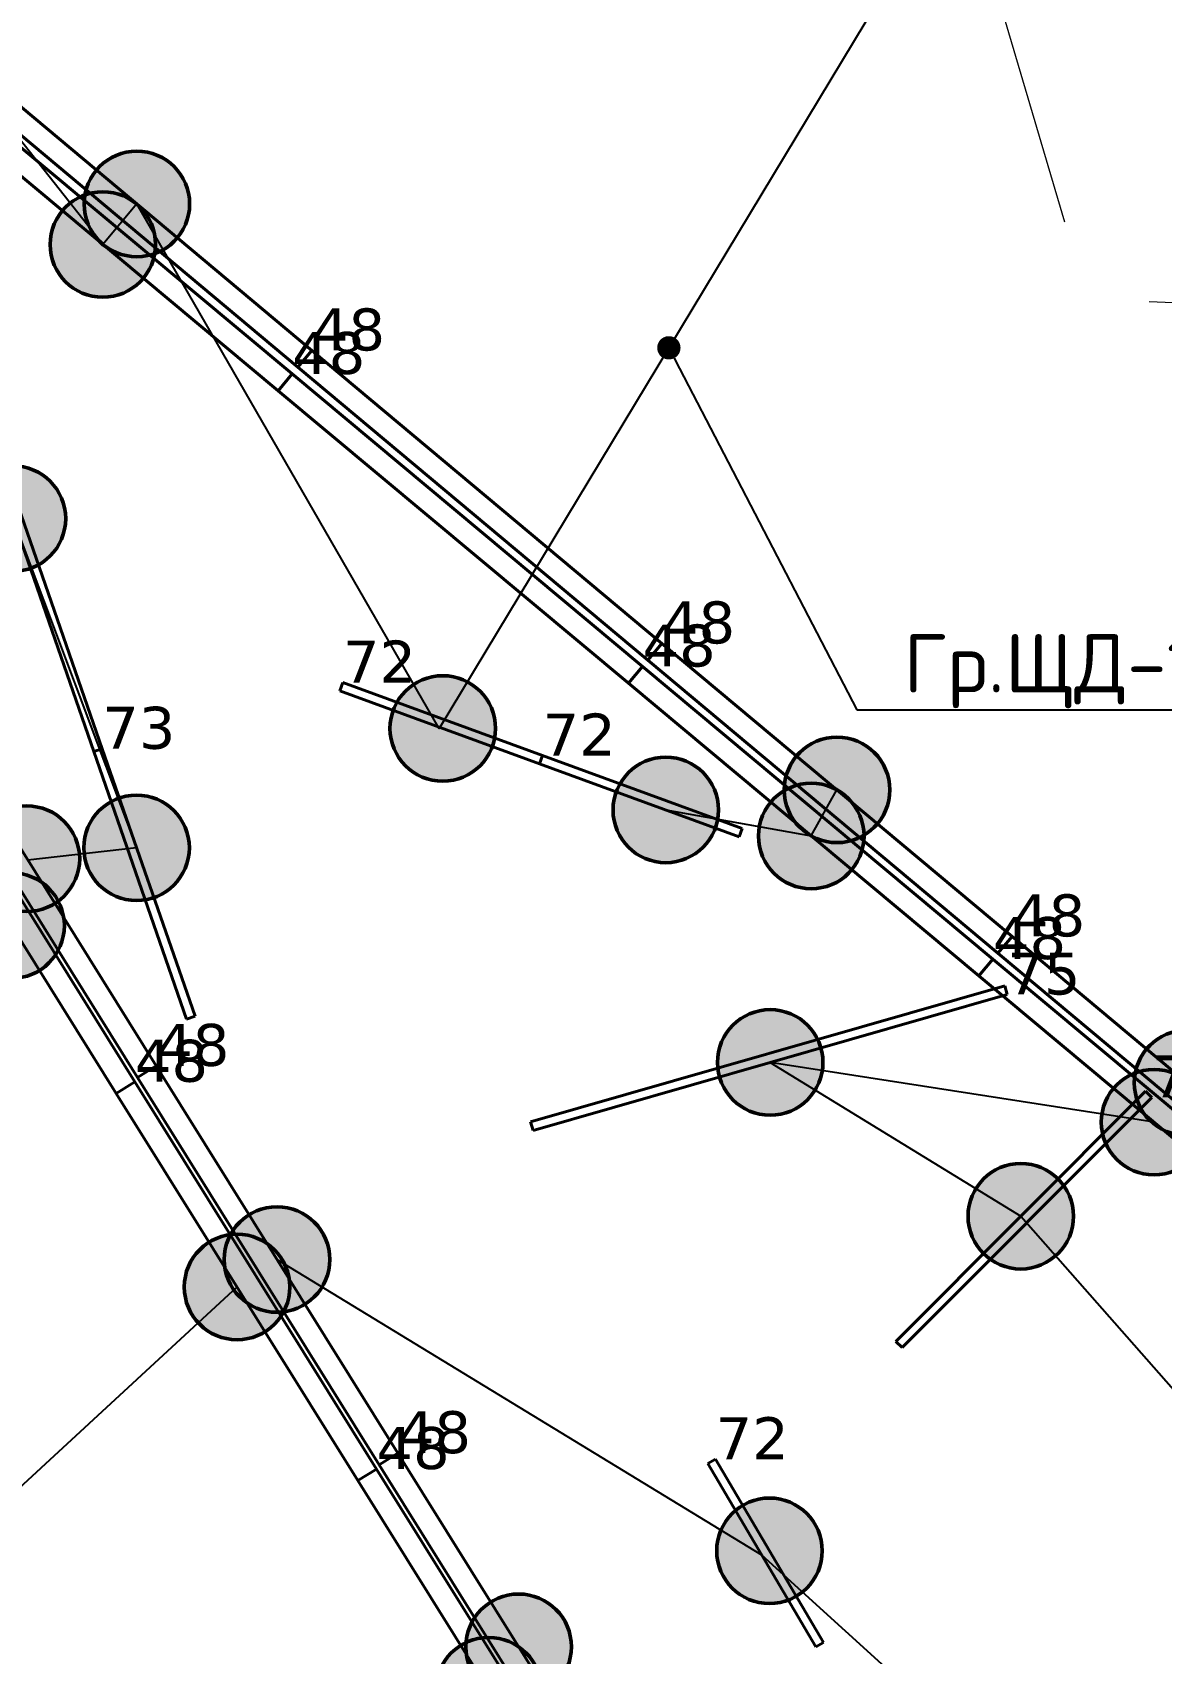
# Model space of a CAD drawing. Header units: millimetres. Extents: x -243740 to 150609, y -473655 to -165121.
# Drawn here: x 29057 to 33900, y -329837 to -322884 of the extents above; entities that cross this region are included whole.
import ezdxf
from ezdxf import colors
from ezdxf.entities.mleader import LeaderData, LeaderLine
from ezdxf.math import Vec2, Vec3

# ---------------------------------------------------------------- set-up
doc = ezdxf.new("R2010")
doc.units = ezdxf.units.MM
doc.layers.add('_Гр.ЩД-1C.10.4.I9.1', color=6, linetype='Continuous')
doc.layers.add('_Гр.ЩД-1C.10.4.I9.4', color=6, linetype='Continuous')
for name, color, linetype, lineweight in [('_освещение_dali', 3, 'Continuous', 50), ('DLX_FL1_LUM 122', 1, 'Continuous', 40), ('DLX_FL1_LUM 222', 5, 'Continuous', 40), ('DLX_LUM 12', 5, 'Continuous', 40), ('DLX_LUM 17', 5, 'Continuous', 40), ('DLX_LUM 6', 5, 'Continuous', 40), ('DLX_LUM 9', 5, 'Continuous', 40)]:
    doc.layers.add(name, color=color, linetype=linetype, lineweight=lineweight)
doc.styles.add('ISOCPEUR', font='isocpeur.ttf')
doc.styles.add('TableTextStyle', font='')
doc.styles.get('TableTextStyle').set_extended_font_data('VERDANA.TTF')
doc.linetypes.add('Truba', pattern='A,3e-05,[4,MSH_7,S=1,R=0,X=0,Y=0],-3.022072', length=3.022102)

# ---------------------------------------------------------------- blocks, each defined once
blk = doc.blocks.new('A$Caabd1818')
at = {"layer": 'DLX_FL1_LUM 122'}
for points in [[(24581.9, 71866.5, 0), (25618.3, 70205.4, 0)], [(25618.3, 70205.4, 0), (24581.9, 71866.5, 0)], [(25618.3, 70205.4, 0), (24581.9, 71866.5, 0)], [(24581.9, 71866.5, 0), (25618.3, 70205.4, 0)], [(24490.2, 71798.5, 0), (25526.7, 70137.3, 0)], [(25526.7, 70137.3, 0), (24490.2, 71798.5, 0)], [(25526.7, 70137.3, 0), (24490.2, 71798.5, 0)], [(24490.2, 71798.5, 0), (25526.7, 70137.3, 0)], [(25538.6, 70155.6, 0), (24502.1, 71816.8, 0)], [(24502.1, 71816.8, 0), (25538.6, 70155.6, 0)], [(24502.1, 71816.8, 0), (25538.6, 70155.6, 0)], [(25538.6, 70155.6, 0), (24502.1, 71816.8, 0)], [(25446.9, 70087.6, 0), (24410.5, 71748.8, 0)], [(24410.5, 71748.8, 0), (25446.9, 70087.6, 0)], [(24410.5, 71748.8, 0), (25446.9, 70087.6, 0)], [(25446.9, 70087.6, 0), (24410.5, 71748.8, 0)], [(25618.3, 70205.4, 0), (25538.6, 70155.6, 0)], [(25538.6, 70155.6, 0), (25618.3, 70205.4, 0)], [(25538.6, 70155.6, 0), (25618.3, 70205.4, 0)], [(25618.3, 70205.4, 0), (25538.6, 70155.6, 0)], [(25618.3, 70205.4, 0), (25618.3, 70205.4, 0)], [(25618.3, 70205.4, 0), (25618.3, 70205.4, 0)], [(25526.7, 70137.3, 0), (25446.9, 70087.6, 0)], [(25446.9, 70087.6, 0), (25526.7, 70137.3, 0)], [(25446.9, 70087.6, 0), (25526.7, 70137.3, 0)], [(25526.7, 70137.3, 0), (25446.9, 70087.6, 0)], [(25526.7, 70137.3, 0), (25526.7, 70137.3, 0)], [(25526.7, 70137.3, 0), (25526.7, 70137.3, 0)], [(25538.6, 70155.6, 0), (25538.6, 70155.6, 0)], [(25538.6, 70155.6, 0), (25538.6, 70155.6, 0)], [(25446.9, 70087.6, 0), (25446.9, 70087.6, 0)], [(25446.9, 70087.6, 0), (25446.9, 70087.6, 0)]]:
    blk.add_polyline3d(points, dxfattribs=at)
at = {"layer": 'DLX_FL1_LUM 222'}
for points in [[(24784.7, 74530.8, 0), (26286.2, 73274.2, 0)], [(26286.2, 73274.2, 0), (24784.7, 74530.8, 0)], [(26286.2, 73274.2, 0), (24784.7, 74530.8, 0)], [(24784.7, 74530.8, 0), (26286.2, 73274.2, 0)], [(24698.2, 74428.2, 0), (26201.2, 73173.3, 0)], [(26201.2, 73173.3, 0), (24698.2, 74428.2, 0)], [(26201.2, 73173.3, 0), (24698.2, 74428.2, 0)], [(24698.2, 74428.2, 0), (26201.2, 73173.3, 0)], [(26225.9, 73202.1, 0), (24724.4, 74458.7, 0)], [(24724.4, 74458.7, 0), (26225.9, 73202.1, 0)], [(24724.4, 74458.7, 0), (26225.9, 73202.1, 0)], [(26225.9, 73202.1, 0), (24724.4, 74458.7, 0)], [(26140.9, 73101.2, 0), (24637.9, 74356.1, 0)], [(24637.9, 74356.1, 0), (26140.9, 73101.2, 0)], [(24637.9, 74356.1, 0), (26140.9, 73101.2, 0)], [(26140.9, 73101.2, 0), (24637.9, 74356.1, 0)], [(26286.2, 73274.2, 0), (26225.9, 73202.1, 0)], [(26225.9, 73202.1, 0), (26286.2, 73274.2, 0)], [(26225.9, 73202.1, 0), (26286.2, 73274.2, 0)], [(26286.2, 73274.2, 0), (26225.9, 73202.1, 0)], [(26225.9, 73202.1, 0), (26286.2, 73274.1, 0)], [(26286.2, 73274.1, 0), (26225.9, 73202.1, 0)], [(26286.2, 73274.1, 0), (26225.9, 73202.1, 0)], [(26225.9, 73202.1, 0), (26286.2, 73274.1, 0)], [(26286.2, 73274.2, 0), (26286.2, 73274.2, 0)], [(26286.2, 73274.2, 0), (26286.2, 73274.2, 0)], [(26286.2, 73274.1, 0), (26286.2, 73274.1, 0)], [(26286.2, 73274.1, 0), (27787.7, 72017.5, 0)], [(27787.7, 72017.5, 0), (26286.2, 73274.1, 0)], [(26286.2, 73274.1, 0), (26286.2, 73274.1, 0)], [(27787.7, 72017.5, 0), (26286.2, 73274.1, 0)], [(26286.2, 73274.1, 0), (27787.7, 72017.5, 0)], [(26201.2, 73173.3, 0), (26140.9, 73101.2, 0)], [(26140.9, 73101.2, 0), (26201.2, 73173.3, 0)], [(26140.9, 73101.2, 0), (26201.2, 73173.3, 0)], [(26201.2, 73173.3, 0), (26140.9, 73101.2, 0)], [(26141, 73101.2, 0), (26201.2, 73173.3, 0)], [(26201.2, 73173.3, 0), (26141, 73101.2, 0)], [(26201.2, 73173.3, 0), (26141, 73101.2, 0)], [(26141, 73101.2, 0), (26201.2, 73173.3, 0)], [(26201.2, 73173.3, 0), (26201.2, 73173.3, 0)], [(26201.2, 73173.3, 0), (26201.2, 73173.3, 0)], [(26201.2, 73173.3, 0), (26201.2, 73173.3, 0)], [(26201.2, 73173.3, 0), (27704.2, 71918.5, 0)], [(27704.2, 71918.5, 0), (26201.2, 73173.3, 0)], [(26201.2, 73173.3, 0), (26201.2, 73173.3, 0)], [(27704.2, 71918.5, 0), (26201.2, 73173.3, 0)], [(26201.2, 73173.3, 0), (27704.2, 71918.5, 0)], [(26225.9, 73202.1, 0), (26225.9, 73202.1, 0)], [(26225.9, 73202.1, 0), (26225.9, 73202.1, 0)], [(27727.4, 71945.4, 0), (26225.9, 73202.1, 0)], [(26225.9, 73202.1, 0), (26225.9, 73202.1, 0)], [(26225.9, 73202.1, 0), (27727.4, 71945.4, 0)], [(26225.9, 73202.1, 0), (26225.9, 73202.1, 0)], [(26225.9, 73202.1, 0), (27727.4, 71945.4, 0)], [(27727.4, 71945.4, 0), (26225.9, 73202.1, 0)], [(26140.9, 73101.2, 0), (26140.9, 73101.2, 0)], [(26140.9, 73101.2, 0), (26140.9, 73101.2, 0)], [(27644, 71846.3, 0), (26141, 73101.2, 0)], [(26141, 73101.2, 0), (26141, 73101.2, 0)], [(26141, 73101.2, 0), (27644, 71846.3, 0)], [(26141, 73101.2, 0), (26141, 73101.2, 0)], [(26141, 73101.2, 0), (27644, 71846.3, 0)], [(27644, 71846.3, 0), (26141, 73101.2, 0)], [(27787.7, 72017.5, 0), (27727.4, 71945.4, 0)], [(27727.4, 71945.4, 0), (27787.7, 72017.5, 0)], [(27727.4, 71945.4, 0), (27787.7, 72017.5, 0)], [(27787.7, 72017.5, 0), (27727.4, 71945.4, 0)], [(27727.4, 71945.4, 0), (27787.7, 72017.5, 0)], [(27787.7, 72017.5, 0), (27727.4, 71945.4, 0)], [(27787.7, 72017.5, 0), (27727.4, 71945.4, 0)], [(27727.4, 71945.4, 0), (27787.7, 72017.5, 0)], [(27787.7, 72017.5, 0), (27787.7, 72017.5, 0)], [(27787.7, 72017.5, 0), (27787.7, 72017.5, 0)], [(27787.7, 72017.5, 0), (27787.7, 72017.5, 0)], [(27787.7, 72017.5, 0), (29289.3, 70760.8, 0)], [(29289.3, 70760.8, 0), (27787.7, 72017.5, 0)], [(27787.7, 72017.5, 0), (27787.7, 72017.5, 0)], [(29289.3, 70760.8, 0), (27787.7, 72017.5, 0)], [(27787.7, 72017.5, 0), (29289.3, 70760.8, 0)], [(27643.9, 71846.3, 0), (27704.2, 71918.5, 0)], [(27704.2, 71918.5, 0), (27643.9, 71846.3, 0)], [(27704.2, 71918.5, 0), (27643.9, 71846.3, 0)], [(27643.9, 71846.3, 0), (27704.2, 71918.5, 0)], [(27704.2, 71918.5, 0), (27644, 71846.3, 0)], [(27644, 71846.3, 0), (27704.2, 71918.5, 0)], [(27644, 71846.3, 0), (27704.2, 71918.5, 0)], [(27704.2, 71918.5, 0), (27644, 71846.3, 0)], [(27704.2, 71918.5, 0), (27704.2, 71918.5, 0)], [(27704.2, 71918.5, 0), (27704.2, 71918.5, 0)], [(27704.2, 71918.5, 0), (27704.2, 71918.5, 0)], [(27704.2, 71918.5, 0), (29207.2, 70663.6, 0)], [(29207.2, 70663.6, 0), (27704.2, 71918.5, 0)], [(27704.2, 71918.5, 0), (27704.2, 71918.5, 0)], [(29207.2, 70663.6, 0), (27704.2, 71918.5, 0)], [(27704.2, 71918.5, 0), (29207.2, 70663.6, 0)], [(27727.4, 71945.4, 0), (27727.4, 71945.4, 0)], [(27727.4, 71945.4, 0), (27727.4, 71945.4, 0)], [(29228.9, 70688.8, 0), (27727.4, 71945.4, 0)], [(27727.4, 71945.4, 0), (27727.4, 71945.4, 0)], [(27727.4, 71945.4, 0), (29228.9, 70688.8, 0)], [(27727.4, 71945.4, 0), (27727.4, 71945.4, 0)], [(27727.4, 71945.4, 0), (29228.9, 70688.8, 0)], [(29228.9, 70688.8, 0), (27727.4, 71945.4, 0)], [(29146.9, 70591.4, 0), (27643.9, 71846.3, 0)], [(27643.9, 71846.3, 0), (27643.9, 71846.3, 0)], [(27643.9, 71846.3, 0), (29146.9, 70591.4, 0)], [(27643.9, 71846.3, 0), (27643.9, 71846.3, 0)], [(27643.9, 71846.3, 0), (29146.9, 70591.4, 0)], [(29146.9, 70591.4, 0), (27643.9, 71846.3, 0)], [(27644, 71846.3, 0), (27644, 71846.3, 0)], [(27644, 71846.3, 0), (27644, 71846.3, 0)], [(29289.3, 70760.8, 0), (29228.9, 70688.8, 0)], [(29228.9, 70688.8, 0), (29289.3, 70760.8, 0)], [(29228.9, 70688.8, 0), (29289.3, 70760.8, 0)], [(29289.3, 70760.8, 0), (29228.9, 70688.8, 0)], [(29228.9, 70688.8, 0), (29289.3, 70760.8, 0)], [(29289.3, 70760.8, 0), (29228.9, 70688.8, 0)], [(29289.3, 70760.8, 0), (29228.9, 70688.8, 0)], [(29228.9, 70688.8, 0), (29289.3, 70760.8, 0)], [(29289.3, 70760.8, 0), (29289.3, 70760.8, 0)], [(29289.3, 70760.8, 0), (29289.3, 70760.8, 0)], [(29289.3, 70760.8, 0), (29289.3, 70760.8, 0)], [(29289.3, 70760.8, 0), (30790.8, 69504.2, 0)], [(30790.8, 69504.2, 0), (29289.3, 70760.8, 0)], [(29289.3, 70760.8, 0), (29289.3, 70760.8, 0)], [(30790.8, 69504.2, 0), (29289.3, 70760.8, 0)], [(29289.3, 70760.8, 0), (30790.8, 69504.2, 0)], [(29207.2, 70663.6, 0), (29146.9, 70591.4, 0)], [(29146.9, 70591.4, 0), (29207.2, 70663.6, 0)], [(29146.9, 70591.4, 0), (29207.2, 70663.6, 0)], [(29207.2, 70663.6, 0), (29146.9, 70591.4, 0)], [(29147, 70591.4, 0), (29207.2, 70663.6, 0)], [(29207.2, 70663.6, 0), (29147, 70591.4, 0)], [(29207.2, 70663.6, 0), (29147, 70591.4, 0)], [(29147, 70591.4, 0), (29207.2, 70663.6, 0)], [(29207.2, 70663.6, 0), (29207.2, 70663.6, 0)], [(29207.2, 70663.6, 0), (29207.2, 70663.6, 0)], [(29207.2, 70663.6, 0), (29207.2, 70663.6, 0)], [(29207.2, 70663.6, 0), (30710.2, 69408.7, 0)], [(30710.2, 69408.7, 0), (29207.2, 70663.6, 0)], [(29207.2, 70663.6, 0), (29207.2, 70663.6, 0)], [(30710.2, 69408.7, 0), (29207.2, 70663.6, 0)], [(29207.2, 70663.6, 0), (30710.2, 69408.7, 0)], [(29228.9, 70688.8, 0), (29228.9, 70688.8, 0)], [(29228.9, 70688.8, 0), (29228.9, 70688.8, 0)], [(30730.5, 69432.1, 0), (29228.9, 70688.8, 0)], [(29228.9, 70688.8, 0), (29228.9, 70688.8, 0)], [(29228.9, 70688.8, 0), (30730.5, 69432.1, 0)], [(29228.9, 70688.8, 0), (29228.9, 70688.8, 0)], [(29228.9, 70688.8, 0), (30730.5, 69432.1, 0)], [(30730.5, 69432.1, 0), (29228.9, 70688.8, 0)], [(29146.9, 70591.4, 0), (29146.9, 70591.4, 0)], [(29146.9, 70591.4, 0), (29146.9, 70591.4, 0)], [(30650, 69336.5, 0), (29147, 70591.4, 0)], [(29147, 70591.4, 0), (29147, 70591.4, 0)], [(29147, 70591.4, 0), (30650, 69336.5, 0)], [(29147, 70591.4, 0), (29147, 70591.4, 0)], [(29147, 70591.4, 0), (30650, 69336.5, 0)], [(30650, 69336.5, 0), (29147, 70591.4, 0)], [(25538.6, 70155.6, 0), (25618.3, 70205.4, 0)], [(25618.3, 70205.4, 0), (25538.6, 70155.6, 0)], [(25618.3, 70205.4, 0), (25538.6, 70155.6, 0)], [(25538.6, 70155.6, 0), (25618.3, 70205.4, 0)], [(25618.3, 70205.4, 0), (25618.3, 70205.4, 0)], [(25618.3, 70205.4, 0), (26654.8, 68544.2, 0)], [(26654.8, 68544.2, 0), (25618.3, 70205.4, 0)], [(25618.3, 70205.4, 0), (25618.3, 70205.4, 0)], [(26654.8, 68544.2, 0), (25618.3, 70205.4, 0)], [(25618.3, 70205.4, 0), (26654.8, 68544.2, 0)], [(25447, 70087.6, 0), (25526.7, 70137.3, 0)], [(25526.7, 70137.3, 0), (25447, 70087.6, 0)], [(25526.7, 70137.3, 0), (25447, 70087.6, 0)], [(25447, 70087.6, 0), (25526.7, 70137.3, 0)], [(25526.7, 70137.3, 0), (25526.7, 70137.3, 0)], [(25526.7, 70137.3, 0), (26563.2, 68476.2, 0)], [(26563.2, 68476.2, 0), (25526.7, 70137.3, 0)], [(25526.7, 70137.3, 0), (25526.7, 70137.3, 0)], [(26563.2, 68476.2, 0), (25526.7, 70137.3, 0)], [(25526.7, 70137.3, 0), (26563.2, 68476.2, 0)], [(26575, 68494.4, 0), (25538.6, 70155.6, 0)], [(25538.6, 70155.6, 0), (25538.6, 70155.6, 0)], [(25538.6, 70155.6, 0), (26575, 68494.4, 0)], [(25538.6, 70155.6, 0), (25538.6, 70155.6, 0)], [(25538.6, 70155.6, 0), (26575, 68494.4, 0)], [(26575, 68494.4, 0), (25538.6, 70155.6, 0)], [(26483.4, 68426.4, 0), (25447, 70087.6, 0)], [(25447, 70087.6, 0), (25447, 70087.6, 0)], [(25447, 70087.6, 0), (26483.4, 68426.4, 0)], [(25447, 70087.6, 0), (25447, 70087.6, 0)], [(25447, 70087.6, 0), (26483.4, 68426.4, 0)], [(26483.4, 68426.4, 0), (25447, 70087.6, 0)], [(26654.8, 68544.2, 0), (26575, 68494.4, 0)], [(26575, 68494.4, 0), (26654.8, 68544.2, 0)], [(26575, 68494.4, 0), (26654.8, 68544.2, 0)], [(26654.8, 68544.2, 0), (26575, 68494.4, 0)], [(26575, 68494.4, 0), (26654.8, 68544.2, 0)], [(26654.8, 68544.2, 0), (26575, 68494.4, 0)], [(26654.8, 68544.2, 0), (26575, 68494.4, 0)], [(26575, 68494.4, 0), (26654.8, 68544.2, 0)], [(26654.8, 68544.2, 0), (26654.8, 68544.2, 0)], [(26654.8, 68544.2, 0), (26654.8, 68544.2, 0)], [(26654.8, 68544.2, 0), (26654.8, 68544.2, 0)], [(26654.8, 68544.2, 0), (27691.2, 66883, 0)], [(27691.2, 66883, 0), (26654.8, 68544.2, 0)], [(26654.8, 68544.2, 0), (26654.8, 68544.2, 0)], [(27691.2, 66883, 0), (26654.8, 68544.2, 0)], [(26654.8, 68544.2, 0), (27691.2, 66883, 0)], [(26563.2, 68476.2, 0), (26483.4, 68426.4, 0)], [(26483.4, 68426.4, 0), (26563.2, 68476.2, 0)], [(26483.4, 68426.4, 0), (26563.2, 68476.2, 0)], [(26563.2, 68476.2, 0), (26483.4, 68426.4, 0)], [(26483.4, 68426.4, 0), (26563.2, 68476.2, 0)], [(26563.2, 68476.2, 0), (26483.4, 68426.4, 0)], [(26563.2, 68476.2, 0), (26483.4, 68426.4, 0)], [(26483.4, 68426.4, 0), (26563.2, 68476.2, 0)], [(26483.4, 68426.4, 0), (26483.4, 68426.4, 0)], [(26483.4, 68426.4, 0), (26483.4, 68426.4, 0)], [(27519.9, 66765.2, 0), (26483.4, 68426.4, 0)], [(26483.4, 68426.4, 0), (26483.4, 68426.4, 0)], [(26483.4, 68426.4, 0), (27519.9, 66765.2, 0)], [(26483.4, 68426.4, 0), (26483.4, 68426.4, 0)], [(26483.4, 68426.4, 0), (27519.9, 66765.2, 0)], [(27519.9, 66765.2, 0), (26483.4, 68426.4, 0)], [(26563.2, 68476.2, 0), (26563.2, 68476.2, 0)], [(26563.2, 68476.2, 0), (26563.2, 68476.2, 0)], [(26563.2, 68476.2, 0), (26563.2, 68476.2, 0)], [(26563.2, 68476.2, 0), (27599.6, 66815, 0)], [(27599.6, 66815, 0), (26563.2, 68476.2, 0)], [(26563.2, 68476.2, 0), (26563.2, 68476.2, 0)], [(27599.6, 66815, 0), (26563.2, 68476.2, 0)], [(26563.2, 68476.2, 0), (27599.6, 66815, 0)], [(26575, 68494.4, 0), (26575, 68494.4, 0)], [(26575, 68494.4, 0), (26575, 68494.4, 0)], [(27611.5, 66833.2, 0), (26575, 68494.4, 0)], [(26575, 68494.4, 0), (26575, 68494.4, 0)], [(26575, 68494.4, 0), (27611.5, 66833.2, 0)], [(26575, 68494.4, 0), (26575, 68494.4, 0)], [(26575, 68494.4, 0), (27611.5, 66833.2, 0)], [(27611.5, 66833.2, 0), (26575, 68494.4, 0)]]:
    blk.add_polyline3d(points, dxfattribs=at)
at = {"layer": 'DLX_LUM 12'}
for points in [[(28791.5, 69023.7, 0), (29862, 70097.1, 0)], [(29862, 70097.1, 0), (28791.5, 69023.7, 0)], [(29862, 70097.1, 0), (28791.5, 69023.7, 0)], [(28791.5, 69023.7, 0), (29862, 70097.1, 0)], [(29862, 70097.1, 0), (29862, 70097.1, 0)], [(29862, 70097.1, 0), (29888.9, 70070.2, 0)], [(29888.9, 70070.2, 0), (29862, 70097.1, 0)], [(29862, 70097.1, 0), (29862, 70097.1, 0)], [(29888.9, 70070.2, 0), (29862, 70097.1, 0)], [(29862, 70097.1, 0), (29888.9, 70070.2, 0)], [(29888.9, 70070.2, 0), (28818.4, 68996.8, 0)], [(28818.4, 68996.8, 0), (29888.9, 70070.2, 0)], [(28818.4, 68996.8, 0), (29888.9, 70070.2, 0)], [(29888.9, 70070.2, 0), (28818.4, 68996.8, 0)], [(29888.9, 70070.2, 0), (29888.9, 70070.2, 0)], [(29888.9, 70070.2, 0), (29888.9, 70070.2, 0)], [(28818.4, 68996.8, 0), (28791.5, 69023.7, 0)], [(28791.5, 69023.7, 0), (28791.5, 69023.7, 0)], [(28791.5, 69023.7, 0), (28818.4, 68996.8, 0)], [(28791.5, 69023.7, 0), (28791.5, 69023.7, 0)], [(28791.5, 69023.7, 0), (28818.4, 68996.8, 0)], [(28818.4, 68996.8, 0), (28791.5, 69023.7, 0)], [(28818.4, 68996.8, 0), (28818.4, 68996.8, 0)], [(28818.4, 68996.8, 0), (28818.4, 68996.8, 0)]]:
    blk.add_polyline3d(points, dxfattribs=at)
at = {"layer": 'DLX_LUM 17'}
for points in [[(25350.8, 71553.3, 0), (24656.9, 73552.2, 0)], [(24656.9, 73552.2, 0), (25350.8, 71553.3, 0)], [(24656.9, 73552.2, 0), (25350.8, 71553.3, 0)], [(25350.8, 71553.3, 0), (24656.9, 73552.2, 0)], [(24692.8, 73564.7, 0), (25386.7, 71565.7, 0)], [(25386.7, 71565.7, 0), (24692.8, 73564.7, 0)], [(25386.7, 71565.7, 0), (24692.8, 73564.7, 0)], [(24692.8, 73564.7, 0), (25386.7, 71565.7, 0)], [(25386.7, 71565.7, 0), (25350.8, 71553.3, 0)], [(25350.8, 71553.3, 0), (25386.7, 71565.7, 0)], [(25350.8, 71553.3, 0), (25386.7, 71565.7, 0)], [(25386.7, 71565.7, 0), (25350.8, 71553.3, 0)], [(25386.7, 71565.7, 0), (25386.7, 71565.7, 0)], [(25386.7, 71565.7, 0), (25386.7, 71565.7, 0)], [(25350.8, 71553.3, 0), (25350.8, 71553.3, 0)], [(25350.8, 71553.3, 0), (25350.8, 71553.3, 0)], [(27224.4, 69965.4, 0), (29258.6, 70548.2, 0)], [(29258.6, 70548.2, 0), (27224.4, 69965.4, 0)], [(29258.6, 70548.2, 0), (27224.4, 69965.4, 0)], [(27224.4, 69965.4, 0), (29258.6, 70548.2, 0)], [(29269.1, 70511.7, 0), (27234.9, 69928.9, 0)], [(27234.9, 69928.9, 0), (29269.1, 70511.7, 0)], [(27234.9, 69928.9, 0), (29269.1, 70511.7, 0)], [(29269.1, 70511.7, 0), (27234.9, 69928.9, 0)], [(29258.6, 70548.2, 0), (29258.6, 70548.2, 0)], [(29258.6, 70548.2, 0), (29269.1, 70511.7, 0)], [(29269.1, 70511.7, 0), (29258.6, 70548.2, 0)], [(29258.6, 70548.2, 0), (29258.6, 70548.2, 0)], [(29269.1, 70511.7, 0), (29258.6, 70548.2, 0)], [(29258.6, 70548.2, 0), (29269.1, 70511.7, 0)], [(29269.1, 70511.7, 0), (29269.1, 70511.7, 0)], [(29269.1, 70511.7, 0), (29269.1, 70511.7, 0)], [(27234.9, 69928.9, 0), (27224.4, 69965.4, 0)], [(27224.4, 69965.4, 0), (27224.4, 69965.4, 0)], [(27224.4, 69965.4, 0), (27234.9, 69928.9, 0)], [(27224.4, 69965.4, 0), (27224.4, 69965.4, 0)], [(27224.4, 69965.4, 0), (27234.9, 69928.9, 0)], [(27234.9, 69928.9, 0), (27224.4, 69965.4, 0)], [(27234.9, 69928.9, 0), (27234.9, 69928.9, 0)], [(27234.9, 69928.9, 0), (27234.9, 69928.9, 0)]]:
    blk.add_polyline3d(points, dxfattribs=at)
at = {"layer": 'DLX_LUM 6'}
for points in [[(25350.8, 71553.3, 0), (25386.7, 71565.7, 0)], [(25386.7, 71565.7, 0), (25350.8, 71553.3, 0)], [(25386.7, 71565.7, 0), (25350.8, 71553.3, 0)], [(25350.8, 71553.3, 0), (25386.7, 71565.7, 0)], [(25386.7, 71565.7, 0), (25386.7, 71565.7, 0)], [(25386.7, 71565.7, 0), (25784.9, 70418.9, 0)], [(25784.9, 70418.9, 0), (25386.7, 71565.7, 0)], [(25386.7, 71565.7, 0), (25386.7, 71565.7, 0)], [(25784.9, 70418.9, 0), (25386.7, 71565.7, 0)], [(25386.7, 71565.7, 0), (25784.9, 70418.9, 0)], [(25749, 70406.4, 0), (25350.8, 71553.3, 0)], [(25350.8, 71553.3, 0), (25350.8, 71553.3, 0)], [(25350.8, 71553.3, 0), (25749, 70406.4, 0)], [(25350.8, 71553.3, 0), (25350.8, 71553.3, 0)], [(25350.8, 71553.3, 0), (25749, 70406.4, 0)], [(25749, 70406.4, 0), (25350.8, 71553.3, 0)], [(25784.9, 70418.9, 0), (25749, 70406.4, 0)], [(25749, 70406.4, 0), (25784.9, 70418.9, 0)], [(25749, 70406.4, 0), (25784.9, 70418.9, 0)], [(25784.9, 70418.9, 0), (25749, 70406.4, 0)], [(25749, 70406.4, 0), (25749, 70406.4, 0)], [(25749, 70406.4, 0), (25749, 70406.4, 0)], [(25784.9, 70418.9, 0), (25784.9, 70418.9, 0)], [(25784.9, 70418.9, 0), (25784.9, 70418.9, 0)]]:
    blk.add_polyline3d(points, dxfattribs=at)
at = {"layer": 'DLX_LUM 9'}
for points in [[(26406.2, 71814, 0), (26419.2, 71849.7, 0)], [(26419.2, 71849.7, 0), (26406.2, 71814, 0)], [(26419.2, 71849.7, 0), (26406.2, 71814, 0)], [(26406.2, 71814, 0), (26419.2, 71849.7, 0)], [(26419.2, 71849.7, 0), (26419.2, 71849.7, 0)], [(26419.2, 71849.7, 0), (27275.8, 71536.7, 0)], [(27275.8, 71536.7, 0), (26419.2, 71849.7, 0)], [(26419.2, 71849.7, 0), (26419.2, 71849.7, 0)], [(27275.8, 71536.7, 0), (26419.2, 71849.7, 0)], [(26419.2, 71849.7, 0), (27275.8, 71536.7, 0)], [(27262.8, 71501, 0), (26406.2, 71814, 0)], [(26406.2, 71814, 0), (26406.2, 71814, 0)], [(26406.2, 71814, 0), (27262.8, 71501, 0)], [(26406.2, 71814, 0), (26406.2, 71814, 0)], [(26406.2, 71814, 0), (27262.8, 71501, 0)], [(27262.8, 71501, 0), (26406.2, 71814, 0)], [(27275.8, 71536.7, 0), (27262.8, 71501, 0)], [(27262.8, 71501, 0), (27275.8, 71536.7, 0)], [(27262.8, 71501, 0), (27275.8, 71536.7, 0)], [(27275.8, 71536.7, 0), (27262.8, 71501, 0)], [(27262.8, 71501, 0), (27275.8, 71536.7, 0)], [(27275.8, 71536.7, 0), (27262.8, 71501, 0)], [(27275.8, 71536.7, 0), (27262.8, 71501, 0)], [(27262.8, 71501, 0), (27275.8, 71536.7, 0)], [(27262.8, 71501, 0), (27262.8, 71501, 0)], [(27262.8, 71501, 0), (27262.8, 71501, 0)], [(28119.4, 71188, 0), (27262.8, 71501, 0)], [(27262.8, 71501, 0), (27262.8, 71501, 0)], [(27262.8, 71501, 0), (28119.4, 71188, 0)], [(27262.8, 71501, 0), (27262.8, 71501, 0)], [(27262.8, 71501, 0), (28119.4, 71188, 0)], [(28119.4, 71188, 0), (27262.8, 71501, 0)], [(27275.8, 71536.7, 0), (27275.8, 71536.7, 0)], [(27275.8, 71536.7, 0), (27275.8, 71536.7, 0)], [(27275.8, 71536.7, 0), (27275.8, 71536.7, 0)], [(27275.8, 71536.7, 0), (28132.4, 71223.7, 0)], [(28132.4, 71223.7, 0), (27275.8, 71536.7, 0)], [(27275.8, 71536.7, 0), (27275.8, 71536.7, 0)], [(28132.4, 71223.7, 0), (27275.8, 71536.7, 0)], [(27275.8, 71536.7, 0), (28132.4, 71223.7, 0)], [(28132.4, 71223.7, 0), (28119.4, 71188, 0)], [(28119.4, 71188, 0), (28132.4, 71223.7, 0)], [(28119.4, 71188, 0), (28132.4, 71223.7, 0)], [(28132.4, 71223.7, 0), (28119.4, 71188, 0)], [(28132.4, 71223.7, 0), (28132.4, 71223.7, 0)], [(28132.4, 71223.7, 0), (28132.4, 71223.7, 0)], [(28119.4, 71188, 0), (28119.4, 71188, 0)], [(28119.4, 71188, 0), (28119.4, 71188, 0)], [(27985.1, 68499.2, 0), (28017.8, 68518.4, 0)], [(28017.8, 68518.4, 0), (27985.1, 68499.2, 0)], [(28017.8, 68518.4, 0), (27985.1, 68499.2, 0)], [(27985.1, 68499.2, 0), (28017.8, 68518.4, 0)], [(28447.4, 67713, 0), (27985.1, 68499.2, 0)], [(27985.1, 68499.2, 0), (27985.1, 68499.2, 0)], [(27985.1, 68499.2, 0), (28447.4, 67713, 0)], [(27985.1, 68499.2, 0), (27985.1, 68499.2, 0)], [(27985.1, 68499.2, 0), (28447.4, 67713, 0)], [(28447.4, 67713, 0), (27985.1, 68499.2, 0)], [(28017.8, 68518.4, 0), (28017.8, 68518.4, 0)], [(28017.8, 68518.4, 0), (28480.1, 67732.2, 0)], [(28480.1, 67732.2, 0), (28017.8, 68518.4, 0)], [(28017.8, 68518.4, 0), (28017.8, 68518.4, 0)], [(28480.1, 67732.2, 0), (28017.8, 68518.4, 0)], [(28017.8, 68518.4, 0), (28480.1, 67732.2, 0)], [(28480.1, 67732.2, 0), (28447.4, 67713, 0)], [(28447.4, 67713, 0), (28480.1, 67732.2, 0)], [(28447.4, 67713, 0), (28480.1, 67732.2, 0)], [(28480.1, 67732.2, 0), (28447.4, 67713, 0)], [(28480.1, 67732.2, 0), (28480.1, 67732.2, 0)], [(28480.1, 67732.2, 0), (28480.1, 67732.2, 0)], [(28447.4, 67713, 0), (28447.4, 67713, 0)], [(28447.4, 67713, 0), (28447.4, 67713, 0)]]:
    blk.add_polyline3d(points, dxfattribs=at)
blk = doc.blocks.new('A$Cab2378fa')
at = {"lineweight": 25, "true_color": 0xfff5f5}
h = blk.add_hatch(color=7, dxfattribs=at)
h.dxf.hatch_style = 1
h.paths.add_polyline_path([(0, 0), (-141.6, -170.3, 0.174923), (3, -222.4, 0.197808), (162.3, -156.8)])
h.paths.add_polyline_path([(-163.2, 157.6), (0, 0), (147.8, 177.8, 0.175398), (3, 230.2, 0.209014)])
at = {"lineweight": 25}
h = blk.add_hatch(color=0, dxfattribs=at)
h.paths.add_polyline_path([(162.3, -156.8, 0.442338), (147.8, 177.8), (0, 0)])
h.paths.add_polyline_path([(-141.6, -170.3), (0, 0), (-163.2, 157.6, 0.430096)])
blk.add_circle((3, 3.9), 226.3)
blk = doc.blocks.new('_Dot')
at = {"color": 0, "linetype": 'ByBlock', "lineweight": -2}
blk.add_line((-0.5, 0), (-1, 0), dxfattribs=at)
at = {"color": 0, "linetype": 'ByBlock', "const_width": 0.5}
blk.add_lwpolyline([(-0.25, 0, 1), (0.25, 0, 1)], format="xyb", close=True, dxfattribs=at)

msp = doc.modelspace()

# ---------------------------------------------------------------- linework, layer by layer
at = {"layer": '_Гр.ЩД-1C.10.4.I9.1', "ltscale": 100}
for points in [[(31773.9, -326218.6), (32397.8, -326330.2), (32508.2, -326132.6), (34009.7, -327389.3)], [(35371.1, -328812.7), (33868.2, -327557.8), (32221.7, -327301.5), (33296.4, -327961.4), (36562.5, -331669.1)], [(34666.2, -331669.1), (32185.9, -329415.7), (30106.2, -328147), (31142.7, -329808.2), (32179.1, -331439.3)], [(31014, -329994.4), (29934.9, -328264.8), (28024.6, -330027.1)]]:
    msp.add_lwpolyline(points, dxfattribs=at)
at = {"layer": '_Гр.ЩД-1C.10.4.I9.4', "ltscale": 100}
for points in [[(29812.3, -318968.9), (30491.8, -319532.9), (31185, -320135.9), (31884.7, -320731.3), (32537.8, -321284.1), (33219.3, -321861.4), (30802.4, -325869.1), (29505.1, -323619.3), (29359.6, -323793.6), (27911.8, -321960.4)], [(28973.6, -324969), (29504, -326381.1), (29037.3, -326433.8)]]:
    msp.add_lwpolyline(points, dxfattribs=at)
at = {"layer": 'Defpoints', "color": 251, "lineweight": 0, "ltscale": 100, "true_color": 0x636466}
for points in [[(30858.6, -314817.9), (33484, -323696.4)], [(44477.4, -324486.4), (33847.7, -324039.5)]]:
    msp.add_lwpolyline(points, dxfattribs=at)

# ---------------------------------------------------------------- block references
at = {"layer": '_освещение_dali', "color": 5, "ltscale": 100}
for p in [(29502.2, -323623.2), (29356.2, -323797.1), (28970.6, -324972.9), (30814.2, -325873), (32505.2, -326136.5), (31770.9, -326222.5), (32394.8, -326334.1), (29501, -326385), (32218.7, -327305.4), (34006.7, -327393.2), (33865.2, -327561.7), (33293.5, -327965.3), (30103.3, -328150.9), (29931.9, -328268.7), (32215.7, -329400.4), (31139.7, -329812.1), (31011, -329998.3)]:
    msp.add_blockref('A$Cab2378fa', p, dxfattribs=at)
at = {"layer": '_освещение_dali', "color": 1, "ltscale": 100}
for p in [(29030.6, -326431.7), (28964.9, -326718.8)]:
    msp.add_blockref('A$Cab2378fa', p, dxfattribs=at)
at = {"layer": 'Defpoints', "linetype": 'Truba', "ltscale": 100}
msp.add_blockref('A$Caabd1818', (3969.7, -397521.8), dxfattribs=at)

# ---------------------------------------------------------------- texts
at = {"layer": '_освещение_dali', "color": 40, "true_color": 0xfad238, "style": 'TableTextStyle'}
for s, p in [('48', (30255.9, -324247.6)), ('48', (30170.9, -324348.4)), ('72', (30388.9, -325672.1)), ('73', (29356.4, -325956.1))]:
    msp.add_text(s, height=180, dxfattribs=at).set_placement(p)
at = {"layer": '_освещение_dali', "color": 11, "true_color": 0xff8b52, "style": 'TableTextStyle'}
for s, p in [('48', (31757.4, -325504.3)), ('48', (31673.9, -325603.3)), ('72', (31245.5, -325985.1)), ('48', (33258.9, -326760.9)), ('48', (33176.9, -326858.2)), ('75', (33238.7, -327010.1)), ('48', (29588, -327316.4)), ('48', (29496.4, -327384.5)), ('74', (33858.6, -327451.5)), ('48', (30624.4, -328977.6)), ('72', (31987.5, -329003.4)), ('48', (30532.8, -329045.6))]:
    msp.add_text(s, height=180, dxfattribs=at).set_placement(p)

# ---------------------------------------------------------------- leaders
at = {"layer": '_Гр.ЩД-1C.10.4.I9.4', "ltscale": 100}
ml = msp.add_multileader_mtext('Standard', dxfattribs=at)
ml.set_content('Гр.ЩД-1C.10.4.I9.4', color=256, style='ISOCPEUR')
ml.set_leader_properties()
ml.set_arrow_properties(name='DOT')
ml.build(insert=Vec2(0, 0))
ml.multileader.update_dxf_attribs({"has_dogleg": 0, "text_left_attachment_type": 6, "text_right_attachment_type": 6, "arrow_head_size": 100})
ctx = ml.context
ctx.base_point, ctx.char_height, ctx.arrow_head_size, ctx.landing_gap_size, ctx.plane_origin = Vec3(32593.7, -325789.3), 250, 100, 200, Vec3(117186.9, -198018.7)
ctx.left_attachment, ctx.right_attachment = 6, 6
notes = []
notes.append((ctx, [(0, (1, 1, 0), (32585.7, -325789.3), (1, 0), 8, [(1, [(31787.1, -324236.4)], 0, [])])]))
ctx.mtext.insert, ctx.mtext.width, ctx.mtext.flow_direction = Vec3(32793.7, -325464.3), 2425, 5
for ctx, leaders in notes:
    for number, flags, end, landing, length, lines in leaders:
        leader = LeaderData()
        leader.index, (leader.has_last_leader_line, leader.has_dogleg_vector, leader.attachment_direction) = number, flags
        leader.last_leader_point, leader.dogleg_vector, leader.dogleg_length = Vec3(end), Vec3(landing), length
        for number, points, colour, breaks in lines:
            line = LeaderLine()
            line.index, line.vertices, line.color, line.breaks = number, Vec3.list(points), colors.encode_raw_color(colour), breaks
            leader.lines.append(line)
        ctx.leaders.append(leader)

doc.saveas('drawing.dxf')
